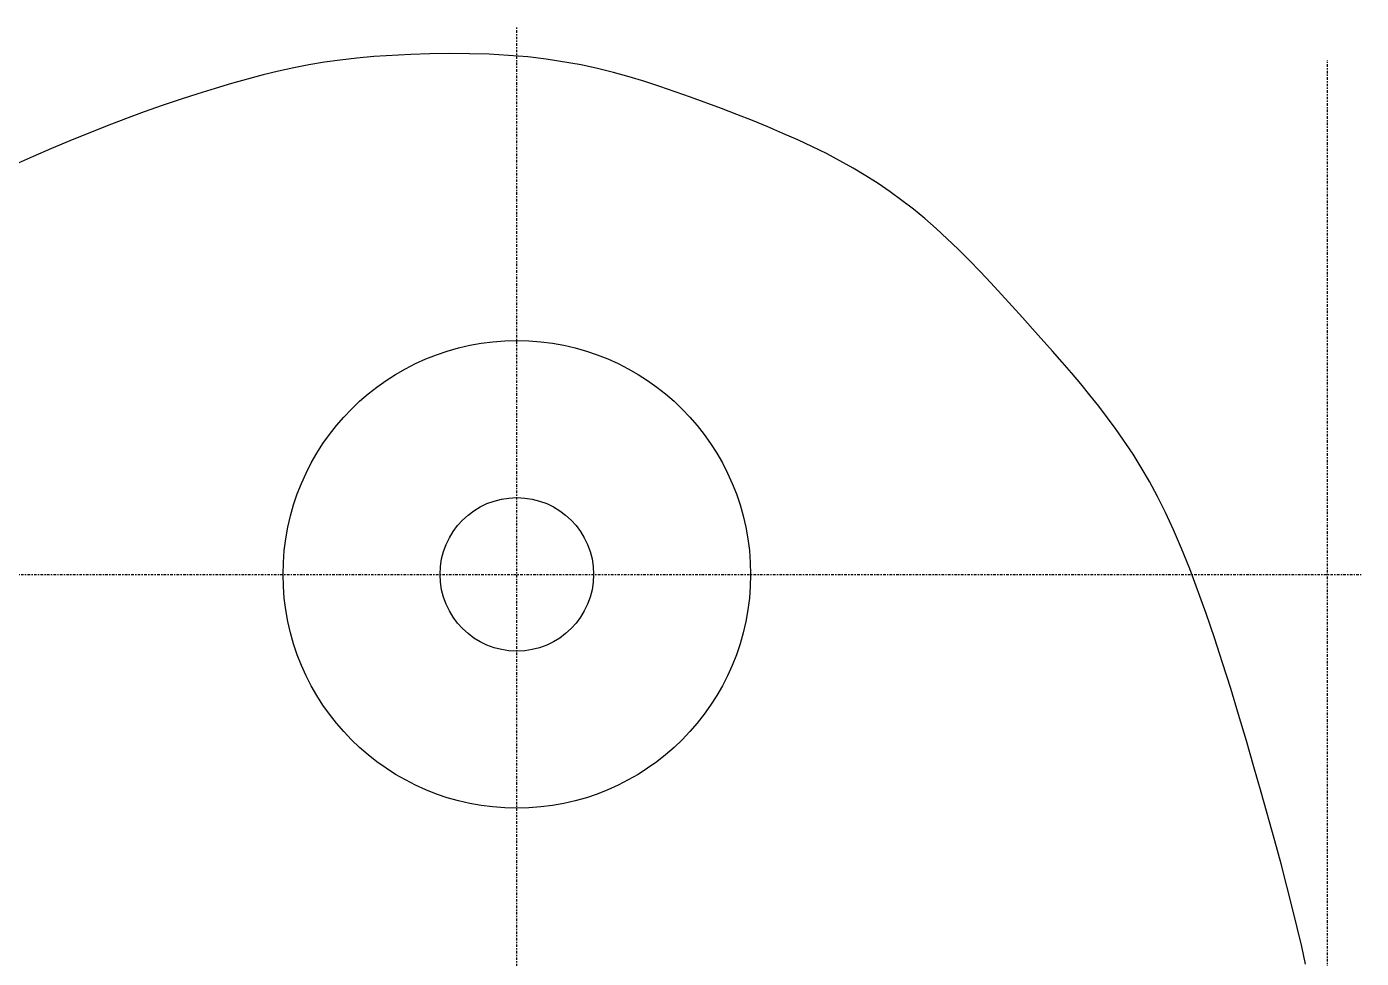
# Model space of a CAD drawing. Extents: x 38 to 1158, y 110 to 906.
# Drawn here: x 412.3 to 515.3, y 601.2 to 673 of the extents above; entities that cross this region are included whole.
import ezdxf

# ---------------------------------------------------------------- set-up
doc = ezdxf.new("R2010")
doc.units = 0
doc.linetypes.add('$CONSTRUCTION', pattern=[0.3, 0.2, -0.05, 0, -0.05])
doc.layers.add('$CONSTRUCTION', color=254, linetype='$CONSTRUCTION')
doc.layers.add('Body', color=7, linetype='CONTINUOUS')

# ---------------------------------------------------------------- blocks, each defined once
blk = doc.blocks.new('*C80')
at = {"layer": 'Body', "color": 7, "linetype": 'CONTINUOUS'}
blk.add_lwpolyline([(510.982065, 600.732896), (510.678274, 602.110485), (510.334433, 603.578469), (509.952808, 605.131983), (509.535667, 606.766162), (509.085276, 608.476141), (508.603904, 610.257054), (507.557283, 614.012219), (506.996752, 615.974144), (506.415411, 617.971956), (505.81663, 619.985206), (505.20378, 621.993441), (504.580231, 623.976213), (503.949353, 625.91307), (503.314518, 627.783563), (502.046454, 631.243651), (501.41906, 632.797619), (500.795755, 634.235064), (500.174472, 635.567178), (499.553147, 636.805152), (498.929714, 637.96018), (498.302109, 639.043454), (497.668266, 640.066166), (496.373606, 641.974674), (495.708973, 642.881782), (495.031722, 643.766654), (494.341669, 644.634038), (493.638629, 645.488682), (492.92242, 646.335334), (492.192856, 647.178744), (491.449752, 648.023659), (489.922192, 649.736997), (489.137561, 650.613146), (488.339823, 651.499171), (487.529964, 652.389198), (486.708968, 653.277354), (485.877821, 654.157765), (485.037507, 655.024557), (484.189012, 655.871857), (482.47142, 657.484482), (481.603494, 658.239467), (480.72653, 658.959901), (479.83672, 659.648346), (478.930252, 660.307365), (478.003315, 660.939521), (477.052099, 661.547377), (476.072793, 662.133494), (474.014668, 663.250767), (472.929838, 663.78666), (471.811341, 664.308745), (470.665032, 664.817265), (469.496766, 665.312461), (468.312397, 665.794576), (467.117781, 666.263851), (465.918772, 666.720529), (463.530997, 667.597062), (462.351592, 668.016799), (461.177126, 668.421293), (459.999364, 668.807171), (458.810073, 669.171062), (457.601017, 669.509594), (456.363964, 669.819394), (455.09068, 670.097091), (452.402479, 670.542684), (450.974895, 670.704753), (449.500943, 670.826727), (447.99519, 670.910729), (446.472202, 670.958884), (444.946544, 670.973316), (443.432783, 670.956149), (441.945485, 670.909508), (439.108543, 670.736301), (437.783415, 670.613443), (436.515322, 670.466367), (435.291138, 670.293956), (434.097734, 670.095094), (432.921986, 669.868664), (431.750766, 669.61355), (430.570947, 669.328635), (428.133007, 668.664936), (426.851913, 668.284387), (425.529393, 667.872379), (424.172001, 667.430603), (422.786291, 666.960751), (421.378815, 666.464514), (419.956127, 665.943585), (418.524779, 665.399655), (415.662319, 664.249558), (414.243432, 663.647027), (412.836814, 663.029784), (411.443731, 662.401042)], dxfattribs=at)

msp = doc.modelspace()

# ---------------------------------------------------------------- linework, layer by layer
at = {"layer": '$CONSTRUCTION'}
for p, q in [((450.134384, 582.067993), (450.134384, 673.041016)), ((512.677944, 561.442627), (512.677944, 670.457581)), ((388.890045, 630.803541), (515.277588, 630.803541))]:
    msp.add_line(p, q, dxfattribs=at)
at = {"layer": 'Body', "color": 7, "linetype": 'CONTINUOUS'}
for radius in [18.032153, 5.919493]:
    msp.add_circle((450.134384, 630.803541), radius, dxfattribs=at)

# ---------------------------------------------------------------- block references
msp.add_blockref('*C80', (0, 0), dxfattribs=at)

doc.saveas('drawing.dxf')
